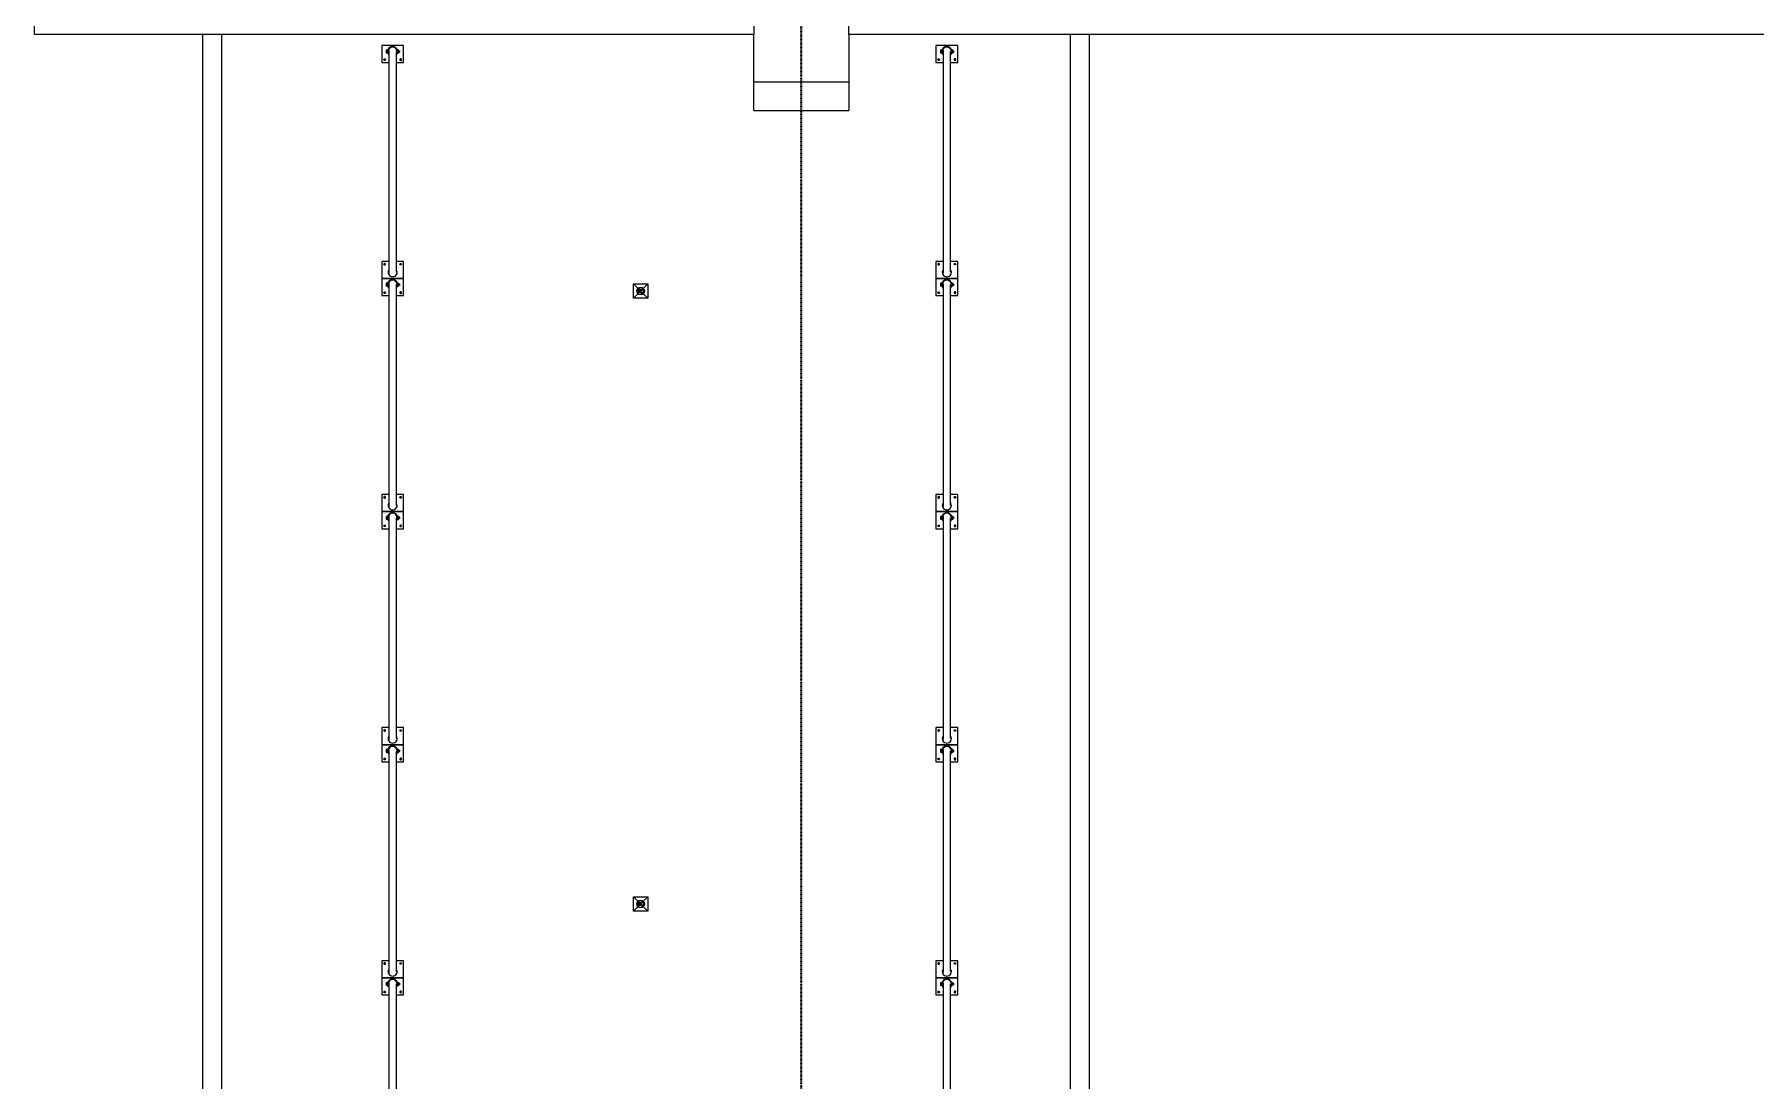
# Model space of a CAD drawing. Header units: millimetres. Extents: x -32790 to 17860, y 16874 to 75497.
# Drawn here: x -32790 to -14700, y 50687 to 61682 of the extents above; entities that cross this region are included whole.
import ezdxf

# ---------------------------------------------------------------- set-up
doc = ezdxf.new("R2010")
doc.units = ezdxf.units.MM
doc.linetypes.add('dash 1-1', pattern=[2, 1, -1])
for name, color, linetype, lineweight in [('A-DETL', 90, 'Continuous', 5), ('A-FLOR', 192, 'Continuous', 5), ('A-FLOR-HRAL', 11, 'Continuous', 5), ('A-WALL', 113, 'Continuous', 5), ('P-SANR-FIXT', 6, 'Continuous', 5)]:
    doc.layers.add(name, color=color, linetype=linetype, lineweight=lineweight)

# ---------------------------------------------------------------- blocks, each defined once
blk = doc.blocks.new('Railing - Roof railing support-9499156-4th Traffic Floor Plan - Pedestrian')
at = {"layer": 'A-FLOR-HRAL'}
for p, q in [((115, 2425), (-115, 2425)), ((-115, 2425), (-115, 2245)), ((-40, 2360), (-40, 2350)), ((40, 2327), (40, 2360)), ((115, 2245), (115, 2425)), ((-115, 2245), (-40, 2245)), ((-94, 2275), (-90, 2283)), ((-90, 2267), (-94, 2275)), ((-90, 2283), (-80, 2283)), ((-80, 2267), (-90, 2267)), ((-80, 2283), (-76, 2275)), ((-76, 2275), (-80, 2267)), ((-40, 2338), (-40, 2262)), ((-40, 2239), (-40, 2180)), ((-40, 2180), (-40, 220)), ((40, 2180), (40, 2250)), ((40, 2245), (115, 2245)), ((40, 220), (40, 2180)), ((80, 2283), (76, 2275)), ((76, 2275), (80, 2267)), ((90, 2283), (80, 2283)), ((80, 2267), (90, 2267)), ((94, 2275), (90, 2283)), ((90, 2267), (94, 2275)), ((-40, 220), (-40, 160)), ((40, 115), (40, 220)), ((-40, 155), (-115, 155)), ((-115, 155), (-115, -25)), ((-90, 133), (-94, 125)), ((-94, 125), (-90, 117)), ((-80, 133), (-90, 133)), ((-90, 117), (-80, 117)), ((-76, 125), (-80, 133)), ((-80, 117), (-76, 125)), ((-71, 48), (-70, 49)), ((-71, 32), (-71, 48)), ((-71, 32), (-71, 48)), ((-70, 31), (-71, 32)), ((-70, 49), (-68, 47)), ((-70, 31), (-70, 49)), ((-68, 33), (-70, 31)), ((-68, 47), (-67, 49)), ((-67, 31), (-68, 33)), ((-67, 49), (-65, 47)), ((-67, 31), (-67, 49)), ((-65, 33), (-67, 31)), ((-65, 50), (-65, 30)), ((-64, 53), (-64, 27)), ((-64, 47), (-54, 47)), ((-64, 34), (-54, 34)), ((-53, 53), (-62, 53)), ((-62, 27), (-53, 27)), ((-51, 51), (-55, 52)), ((-49, 56), (-53, 57)), ((-53, 27), (-53, 53)), ((-49, 24), (-53, 23)), ((-48, 61), (-51, 63)), ((-48, 19), (-51, 17)), ((-45, 66), (-48, 68)), ((-45, 14), (-48, 12)), ((-42, 71), (-45, 73)), ((-42, 9), (-45, 7)), ((-40, 76), (-42, 77)), ((-39, 5), (-42, 3)), ((-40, 138), (-40, 62)), ((-40, 49), (-40, 40)), ((-35, 1), (-37, -2)), ((35, 1), (37, -2)), ((39, 5), (42, 3)), ((115, 155), (40, 155)), ((40, 76), (42, 77)), ((40, 40), (40, 54)), ((42, 71), (45, 73)), ((42, 9), (45, 7)), ((45, 66), (48, 68)), ((45, 14), (48, 12)), ((48, 61), (51, 63)), ((48, 19), (51, 17)), ((49, 56), (53, 57)), ((49, 24), (53, 23)), ((51, 51), (55, 52)), ((51, 29), (55, 28)), ((54, 58), (52, 58)), ((52, 58), (52, 22)), ((52, 45), (56, 46)), ((52, 35), (56, 34)), ((52, 22), (54, 22)), ((54, 22), (54, 58)), ((54, 54), (54, 26)), ((64, 54), (54, 54)), ((64, 54), (54, 54)), ((54, 26), (64, 26)), ((54, 26), (64, 26)), ((66, 46), (55, 46)), ((55, 32), (66, 32)), ((66, 26), (66, 54)), ((67, 29), (67, 51)), ((76, 125), (80, 133)), ((80, 117), (76, 125)), ((80, 133), (90, 133)), ((90, 117), (80, 117)), ((90, 133), (94, 125)), ((94, 125), (90, 117)), ((115, -25), (115, 155)), ((-115, -25), (115, -25)), ((-31, -2), (-33, -5)), ((-26, -5), (-28, -8)), ((-21, -8), (-23, -11)), ((-16, -9), (-17, -13)), ((-11, -11), (-12, -15)), ((-5, -12), (-6, -16)), ((0, -12), (0, -16)), ((5, -12), (6, -16)), ((11, -11), (12, -15)), ((16, -9), (17, -13)), ((21, -8), (23, -11)), ((26, -5), (28, -8)), ((31, -2), (33, -5))]:
    blk.add_line(p, q, dxfattribs=at)
at = {"layer": 'A-FLOR-HRAL', "flags": 128}
for points in [[(-40, 2360), (-40, 2360), (-40, 2359), (-40, 2359), (-40, 2358), (-40, 2356), (-40, 2355), (-40, 2353), (-40, 2351), (-40, 2348), (-40, 2346), (-40, 2343), (-40, 2340), (-40, 2336), (-40, 2333), (-40, 2329), (-40, 2324), (-40, 2320), (-40, 2315), (-40, 2310), (-40, 2305), (-40, 2300), (-40, 2295), (-40, 2289), (-40, 2283), (-40, 2277), (-40, 2271), (-40, 2265), (-40, 2258), (-40, 2252), (-40, 2245), (-40, 2238), (-40, 2232), (-40, 2225), (-40, 2218), (-40, 2211), (-40, 2203), (-40, 2196), (-40, 2189), (-40, 2182), (-40, 2180)], [(40, 2180), (40, 2187), (40, 2194), (40, 2202), (40, 2209), (40, 2216), (40, 2223), (40, 2230), (40, 2237), (40, 2243), (40, 2250), (40, 2257), (40, 2263), (40, 2269), (40, 2276), (40, 2282), (40, 2287), (40, 2293), (40, 2299), (40, 2304), (40, 2309), (40, 2314), (40, 2319), (40, 2323), (40, 2327), (40, 2331), (40, 2335), (40, 2339), (40, 2342), (40, 2345), (40, 2348), (40, 2350), (40, 2352), (40, 2354), (40, 2356), (40, 2357), (40, 2358), (40, 2359), (40, 2360), (40, 2360), (40, 2360)], [(-40, 220), (-40, 213), (-40, 206), (-40, 198), (-40, 191), (-40, 184), (-40, 177), (-40, 170), (-40, 163), (-40, 157), (-40, 150), (-40, 143), (-40, 137), (-40, 131), (-40, 124), (-40, 118), (-40, 113), (-40, 107), (-40, 101), (-40, 96), (-40, 91), (-40, 86), (-40, 81), (-40, 77), (-40, 73), (-40, 69), (-40, 65), (-40, 61), (-40, 58), (-40, 55), (-40, 52), (-40, 50), (-40, 48), (-40, 46), (-40, 44), (-40, 43), (-40, 42), (-40, 41), (-40, 40), (-40, 40), (-40, 40)], [(40, 40), (40, 40), (40, 41), (40, 41), (40, 42), (40, 44), (40, 45), (40, 47), (40, 49), (40, 52), (40, 54), (40, 57), (40, 60), (40, 64), (40, 67), (40, 71), (40, 76), (40, 80), (40, 85), (40, 90), (40, 95), (40, 100), (40, 105), (40, 111), (40, 117), (40, 123), (40, 129), (40, 135), (40, 142), (40, 148), (40, 155), (40, 162), (40, 168), (40, 175), (40, 182), (40, 189), (40, 197), (40, 204), (40, 211), (40, 218), (40, 220)]]:
    blk.add_lwpolyline(points, dxfattribs=at)
at = {"layer": 'A-FLOR-HRAL'}
for centre in [(-85, 2275), (85, 2275), (-85, 125), (85, 125)]:
    blk.add_circle(centre, 6.92, dxfattribs=at)
for centre, radius, start, end in [((0, 2360), 47.5, 360, 180), ((0, 2360), 47.5, 180, 212.2578), ((0, 2360), 40, 360, 15), ((0, 2360), 47.5, 327.7299, 360), ((-62, 50), 3.04, 90, 180), ((-62, 30), 3.04, 180, 270), ((0, 40), 52, 142.0545, 360), ((0, 40), 47.5, 147.7299, 180), ((0, 40), 47.5, 180, 360), ((0, 40), 40, 345, 0), ((0, 40), 47.5, 360, 32.2578), ((0, 40), 52, 0, 37.9334), ((64, 51), 3.32, 360, 90), ((64, 29), 3.32, 270, 360)]:
    blk.add_arc(centre, radius, start, end, dxfattribs=at)
blk = doc.blocks.new('Railing - Railing-9499127-4th Traffic Floor Plan - Pedestrian')
at = {"rotation": 180}
for p in [(-29025, 61542), (-29025, 59092), (-29025, 56642), (-29025, 54192), (-29025, 51742)]:
    blk.add_blockref('Railing - Roof railing support-9499156-4th Traffic Floor Plan - Pedestrian', p, dxfattribs=at)
blk = doc.blocks.new('Railing - Roof railing support-V13-4th Traffic Floor Plan - Pedestrian')
at = {"layer": 'A-FLOR-HRAL'}
for p, q in [((115, 2425), (-115, 2425)), ((-115, 2425), (-115, 2245)), ((-40, 2360), (-40, 2350)), ((40, 2327), (40, 2360)), ((115, 2245), (115, 2425)), ((-115, 2245), (-40, 2245)), ((-94, 2275), (-90, 2283)), ((-90, 2267), (-94, 2275)), ((-90, 2283), (-80, 2283)), ((-80, 2267), (-90, 2267)), ((-80, 2283), (-76, 2275)), ((-76, 2275), (-80, 2267)), ((-40, 2338), (-40, 2262)), ((-40, 2239), (-40, 2180)), ((-40, 2180), (-40, 220)), ((40, 2180), (40, 2250)), ((40, 2245), (115, 2245)), ((40, 220), (40, 2180)), ((80, 2283), (76, 2275)), ((76, 2275), (80, 2267)), ((90, 2283), (80, 2283)), ((80, 2267), (90, 2267)), ((94, 2275), (90, 2283)), ((90, 2267), (94, 2275)), ((-40, 220), (-40, 160)), ((40, 115), (40, 220)), ((-40, 155), (-115, 155)), ((-115, 155), (-115, -25)), ((-90, 133), (-94, 125)), ((-94, 125), (-90, 117)), ((-80, 133), (-90, 133)), ((-90, 117), (-80, 117)), ((-76, 125), (-80, 133)), ((-80, 117), (-76, 125)), ((-71, 48), (-70, 49)), ((-71, 32), (-71, 48)), ((-71, 32), (-71, 48)), ((-70, 31), (-71, 32)), ((-70, 49), (-68, 47)), ((-70, 31), (-70, 49)), ((-68, 33), (-70, 31)), ((-68, 47), (-67, 49)), ((-67, 31), (-68, 33)), ((-67, 49), (-65, 47)), ((-67, 31), (-67, 49)), ((-65, 33), (-67, 31)), ((-65, 50), (-65, 30)), ((-64, 53), (-64, 27)), ((-64, 47), (-54, 47)), ((-64, 34), (-54, 34)), ((-53, 53), (-62, 53)), ((-62, 27), (-53, 27)), ((-51, 51), (-55, 52)), ((-49, 56), (-53, 57)), ((-53, 27), (-53, 53)), ((-49, 24), (-53, 23)), ((-48, 61), (-51, 63)), ((-48, 19), (-51, 17)), ((-45, 66), (-48, 68)), ((-45, 14), (-48, 12)), ((-42, 71), (-45, 73)), ((-42, 9), (-45, 7)), ((-40, 76), (-42, 77)), ((-39, 5), (-42, 3)), ((-40, 138), (-40, 62)), ((-40, 48), (-40, 40)), ((-35, 1), (-37, -2)), ((35, 1), (37, -2)), ((39, 5), (42, 3)), ((115, 155), (40, 155)), ((40, 76), (42, 77)), ((40, 40), (40, 54)), ((42, 71), (45, 73)), ((42, 9), (45, 7)), ((45, 66), (48, 68)), ((45, 14), (48, 12)), ((48, 61), (51, 63)), ((48, 19), (51, 17)), ((49, 56), (53, 57)), ((49, 24), (53, 23)), ((51, 51), (55, 52)), ((51, 29), (55, 28)), ((54, 58), (52, 58)), ((52, 58), (52, 22)), ((52, 45), (56, 46)), ((52, 35), (56, 34)), ((52, 22), (54, 22)), ((54, 22), (54, 58)), ((54, 54), (54, 26)), ((64, 54), (54, 54)), ((64, 54), (54, 54)), ((54, 26), (64, 26)), ((54, 26), (64, 26)), ((66, 46), (55, 46)), ((55, 32), (66, 32)), ((66, 26), (66, 54)), ((67, 29), (67, 51)), ((76, 125), (80, 133)), ((80, 117), (76, 125)), ((80, 133), (90, 133)), ((90, 117), (80, 117)), ((90, 133), (94, 125)), ((94, 125), (90, 117)), ((115, -25), (115, 155)), ((-115, -25), (115, -25)), ((-31, -2), (-33, -5)), ((-26, -5), (-28, -8)), ((-21, -8), (-23, -11)), ((-16, -9), (-17, -13)), ((-11, -11), (-12, -15)), ((-5, -12), (-6, -16)), ((0, -12), (0, -16)), ((5, -12), (6, -16)), ((11, -11), (12, -15)), ((16, -9), (17, -13)), ((21, -8), (23, -11)), ((26, -5), (28, -8)), ((31, -2), (33, -5))]:
    blk.add_line(p, q, dxfattribs=at)
at = {"layer": 'A-FLOR-HRAL', "flags": 128}
for points in [[(-40, 2360), (-40, 2360), (-40, 2359), (-40, 2359), (-40, 2358), (-40, 2356), (-40, 2355), (-40, 2353), (-40, 2351), (-40, 2348), (-40, 2346), (-40, 2343), (-40, 2340), (-40, 2336), (-40, 2333), (-40, 2329), (-40, 2324), (-40, 2320), (-40, 2315), (-40, 2310), (-40, 2305), (-40, 2300), (-40, 2295), (-40, 2289), (-40, 2283), (-40, 2277), (-40, 2271), (-40, 2265), (-40, 2258), (-40, 2252), (-40, 2245), (-40, 2238), (-40, 2232), (-40, 2225), (-40, 2218), (-40, 2211), (-40, 2203), (-40, 2196), (-40, 2189), (-40, 2182), (-40, 2180)], [(40, 2180), (40, 2187), (40, 2194), (40, 2202), (40, 2209), (40, 2216), (40, 2223), (40, 2230), (40, 2237), (40, 2243), (40, 2250), (40, 2257), (40, 2263), (40, 2269), (40, 2276), (40, 2282), (40, 2287), (40, 2293), (40, 2299), (40, 2304), (40, 2309), (40, 2314), (40, 2319), (40, 2323), (40, 2327), (40, 2331), (40, 2335), (40, 2339), (40, 2342), (40, 2345), (40, 2348), (40, 2350), (40, 2352), (40, 2354), (40, 2356), (40, 2357), (40, 2358), (40, 2359), (40, 2360), (40, 2360), (40, 2360)], [(-40, 220), (-40, 213), (-40, 206), (-40, 198), (-40, 191), (-40, 184), (-40, 177), (-40, 170), (-40, 163), (-40, 157), (-40, 150), (-40, 143), (-40, 137), (-40, 131), (-40, 124), (-40, 118), (-40, 113), (-40, 107), (-40, 101), (-40, 96), (-40, 91), (-40, 86), (-40, 81), (-40, 77), (-40, 73), (-40, 69), (-40, 65), (-40, 61), (-40, 58), (-40, 55), (-40, 52), (-40, 50), (-40, 48), (-40, 46), (-40, 44), (-40, 43), (-40, 42), (-40, 41), (-40, 40), (-40, 40), (-40, 40)], [(40, 40), (40, 40), (40, 41), (40, 41), (40, 42), (40, 44), (40, 45), (40, 47), (40, 49), (40, 52), (40, 54), (40, 57), (40, 60), (40, 64), (40, 67), (40, 71), (40, 76), (40, 80), (40, 85), (40, 90), (40, 95), (40, 100), (40, 105), (40, 111), (40, 117), (40, 123), (40, 129), (40, 135), (40, 142), (40, 148), (40, 155), (40, 162), (40, 168), (40, 175), (40, 182), (40, 189), (40, 197), (40, 204), (40, 211), (40, 218), (40, 220)]]:
    blk.add_lwpolyline(points, dxfattribs=at)
at = {"layer": 'A-FLOR-HRAL'}
for centre in [(-85, 2275), (85, 2275), (-85, 125), (85, 125)]:
    blk.add_circle(centre, 6.92, dxfattribs=at)
for centre, radius, start, end in [((0, 2360), 47.5, 360, 180), ((0, 2360), 47.5, 180, 212.2578), ((0, 2360), 40, 360, 15), ((0, 2360), 47.5, 327.7299, 360), ((-62, 50), 3.04, 90, 180), ((-62, 30), 3.04, 180, 270), ((0, 40), 52, 142.0545, 360), ((0, 40), 47.5, 147.7299, 180), ((0, 40), 47.5, 180, 360), ((0, 40), 40, 345, 0), ((0, 40), 47.5, 360, 32.2578), ((0, 40), 52, 0, 37.9334), ((64, 51), 3.32, 360, 90), ((64, 29), 3.32, 270, 360)]:
    blk.add_arc(centre, radius, start, end, dxfattribs=at)
blk = doc.blocks.new('Railing - Railing-9500666-4th Traffic Floor Plan - Pedestrian')
at = {"rotation": 180}
for name, p in [('Railing - Roof railing support-9499156-4th Traffic Floor Plan - Pedestrian', (-23200, 61542)), ('Railing - Roof railing support-9499156-4th Traffic Floor Plan - Pedestrian', (-23200, 59092)), ('Railing - Roof railing support-9499156-4th Traffic Floor Plan - Pedestrian', (-23200, 56642)), ('Railing - Roof railing support-9499156-4th Traffic Floor Plan - Pedestrian', (-23200, 54192)), ('Railing - Roof railing support-9499156-4th Traffic Floor Plan - Pedestrian', (-23200, 51742)), ('Railing - Roof railing support-9499156-4th Traffic Floor Plan - Pedestrian', (-23200, 49292)), ('Railing - Roof railing support-9499156-4th Traffic Floor Plan - Pedestrian', (-23200, 46842)), ('Railing - Roof railing support-V13-4th Traffic Floor Plan - Pedestrian', (-23200, 44392)), ('Railing - Roof railing support-9499156-4th Traffic Floor Plan - Pedestrian', (-23200, 41942)), ('Railing - Roof railing support-9499156-4th Traffic Floor Plan - Pedestrian', (-23200, 39492))]:
    blk.add_blockref(name, p, dxfattribs=at)
blk = doc.blocks.new('ex steps - ex steps-10694308-4th Traffic Floor Plan - Pedestrian')
at = {"layer": 'A-FLOR'}
for p, q in [((-25490, 59907), (-25490, 60407)), ((-24490, 60407), (-24490, 59907)), ((-25490, 59607), (-25490, 59907)), ((-25490, 59907), (-24490, 59907)), ((-24490, 59907), (-24490, 59607)), ((-25490, 59607), (-24490, 59607))]:
    blk.add_line(p, q, dxfattribs=at)
blk = doc.blocks.new('Floor Drain-2D _SWA_1 - FD-150-10696526-4th Traffic Floor Plan - Pedestrian')
at = {"layer": 'P-SANR-FIXT', "color": 7}
for p, q in [((-75, 75), (-19, 19)), ((-75, -75), (-75, 75)), ((-75, 75), (75, 75)), ((1, 1), (-75, -75)), ((-5, 19), (-32, 19)), ((-32, 19), (-32, -21)), ((-27, 2), (-27, 14)), ((-27, 14), (-5, 14)), ((-8, 2), (-27, 2)), ((-14, 14), (1, -1)), ((-8, -3), (-8, 2)), ((-5, 14), (-5, 19)), ((15, 19), (1, 19)), ((1, 19), (1, -21)), ((14, 14), (6, 6)), ((6, -16), (6, 14)), ((6, 14), (15, 14)), ((22, 18), (15, 19)), ((15, 14), (22, 13)), ((75, 75), (18, 18)), ((28, 15), (22, 18)), ((22, 13), (27, 9)), ((27, 9), (29, -1)), ((32, 9), (28, 15)), ((34, -1), (32, 9)), ((75, 75), (75, -75)), ((75, -75), (-75, -75)), ((-32, -21), (-27, -21)), ((-27, -21), (-27, -3)), ((-27, -3), (-8, -3)), ((1, -21), (16, -21)), ((6, -6), (16, -16)), ((15, -16), (6, -16)), ((21, -15), (15, -16)), ((16, -21), (22, -20)), ((20, -20), (75, -75)), ((25, -13), (21, -15)), ((22, -20), (27, -18)), ((28, -8), (25, -13)), ((27, -18), (30, -15)), ((29, -1), (28, -8)), ((30, -15), (33, -9)), ((33, -9), (34, -1))]:
    blk.add_line(p, q, dxfattribs=at)
blk.add_circle((0, 0), 40, dxfattribs=at)

msp = doc.modelspace()

# ---------------------------------------------------------------- linework, layer by layer
at = {"layer": 'A-DETL', "linetype": 'dash 1-1', "lineweight": 40}
msp.add_line((-24730, 32372), (-24730, 67642), dxfattribs=at)
at = {"layer": 'A-FLOR'}
for p, q in [((-31025, 61682), (-31025, 19912)), ((-30820, 20117), (-30820, 61682)), ((-21905, 61682), (-21905, 35747)), ((-21700, 35952), (-21700, 61682))]:
    msp.add_line(p, q, dxfattribs=at)
at = {"layer": 'A-WALL'}
for p, q in [((-32790, 61682), (-32790, 75497)), ((-25230, 62182), (-25230, 61682)), ((-24230, 61682), (-24230, 62182)), ((-25230, 61682), (-32790, 61682)), ((-5895, 61682), (-24230, 61682))]:
    msp.add_line(p, q, dxfattribs=at)

# ---------------------------------------------------------------- block references
at = {"layer": 'A-FLOR'}
msp.add_blockref('ex steps - ex steps-10694308-4th Traffic Floor Plan - Pedestrian', (260, 1275), dxfattribs=at)
at = {"layer": 'A-FLOR-HRAL'}
for name in ['Railing - Railing-9499127-4th Traffic Floor Plan - Pedestrian', 'Railing - Railing-9500666-4th Traffic Floor Plan - Pedestrian']:
    msp.add_blockref(name, (0, 0), dxfattribs=at)
at = {"layer": 'P-SANR-FIXT', "color": 7}
for p in [(-26419, 58984), (-26419, 52544)]:
    msp.add_blockref('Floor Drain-2D _SWA_1 - FD-150-10696526-4th Traffic Floor Plan - Pedestrian', p, dxfattribs=at)

doc.saveas('drawing.dxf')
